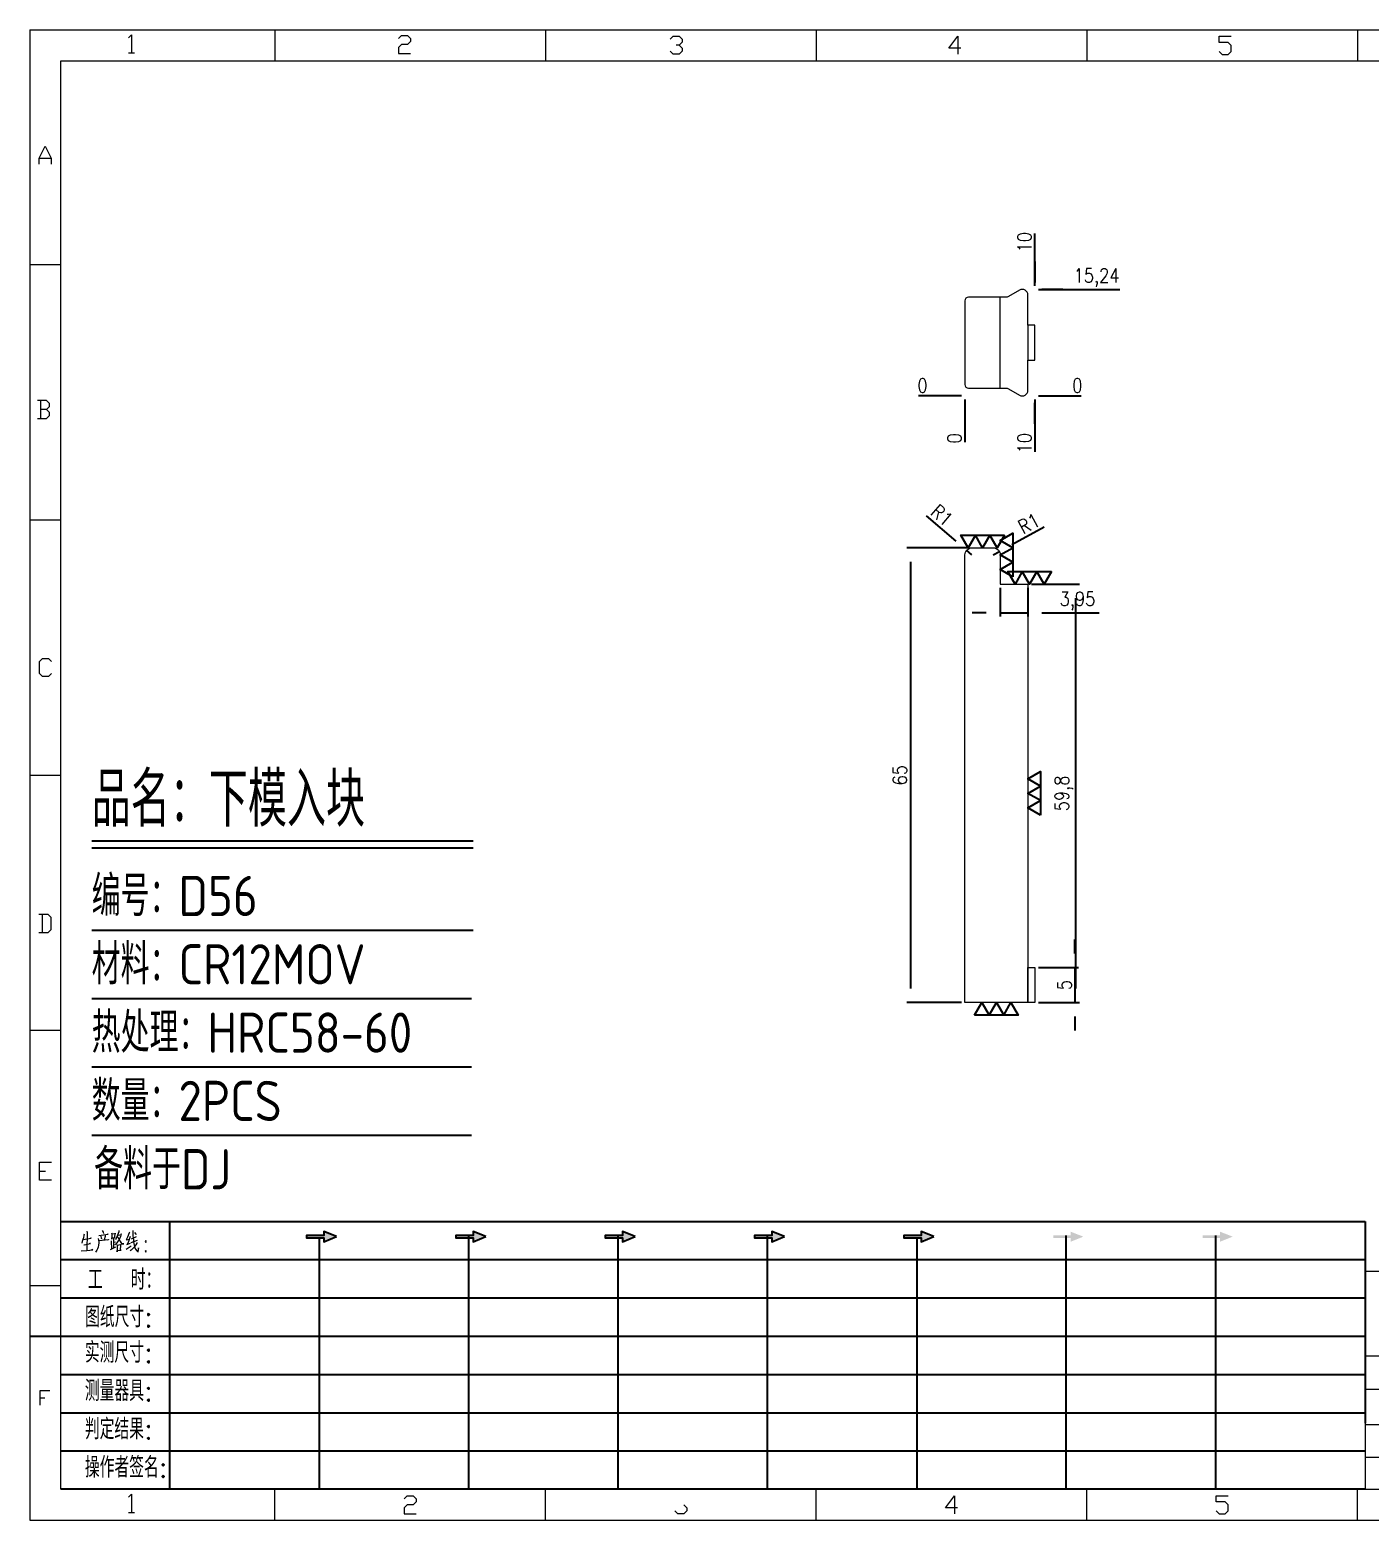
# Model space of a CAD drawing. Header units: millimetres. Extents: x 88508 to 142116, y -5268 to 20283.
# Drawn here: x 113022.8 to 113214.5, y -1151.5 to -938.4 of the extents above; entities that cross this region are included whole.
import ezdxf
from ezdxf.enums import TextEntityAlignment as Align

# ---------------------------------------------------------------- set-up
doc = ezdxf.new("R2010")
doc.units = ezdxf.units.MM
for name, color, linetype in [('DIE_P', 2, 'Continuous'), ('DIM', 4, 'Continuous'), ('LB_P', 2, 'Continuous')]:
    doc.layers.add(name, color=color, linetype=linetype)
doc.styles.add('chinesef_fs', font='simplex.shx', dxfattribs={"bigfont": 'gbcbig.shx'})
doc.styles.add('gbenor', font='gbenor.shx', dxfattribs={"bigfont": 'gbcbig.shx'})
doc.styles.add('GBENOR_', font='gbenor.shx', dxfattribs={"bigfont": 'gbcbig'})
doc.styles.get("Standard").update_dxf_attribs({"font": 'txt.shx', "width": 0.85, "bigfont": 'ctxt.shx'})
doc.styles.add('TXT', font='txt.shx', dxfattribs={"width": 0.8, "bigfont": 'ctxt.shx'})
doc.dimstyles.new('T-2-WX', dxfattribs={"dimtxt": 2, "dimasz": 2, "dimexe": 0.5, "dimexo": 0.5, "dimgap": 0.5, "dimtad": 1, "dimtxsty": 'Standard', "dimblk": 'OPEN30', "dimcen": 0, "dimazin": 3, "dimtfac": 1, "dimtmove": 0, "dimatfit": 3, "dimldrblk": 'OPEN30', "dimlwd": -1, "dimlwe": -1})

# ---------------------------------------------------------------- blocks, each defined once
blk = doc.blocks.new('*D8374')
at = {"layer": 'Defpoints', "color": 0}
for p in [(113156.57, -990.72), (113166.57, -990.72), (113171.57, -990.72)]:
    blk.add_point(p, dxfattribs=at)
at = {"layer": 'DIM', "color": 0, "linetype": 'Continuous'}
blk.add_line((113167.07, -990.72), (113173.2, -990.72), dxfattribs=at)
at = {"layer": 'DIM', "color": 0, "insert": (113172.64, -989.22), "char_height": 2, "attachment_point": 5}
blk.add_mtext('0', dxfattribs=at)
blk = doc.blocks.new('_Open30')
blk = doc.blocks.new('*D8375')
at = {"layer": 'Defpoints', "color": 0}
for p in [(113166.57, -975.48), (113171.57, -975.48), (113156.57, -990.72)]:
    blk.add_point(p, dxfattribs=at)
at = {"layer": 'DIM', "color": 0, "linetype": 'Continuous'}
for p, q in [((113167.07, -975.48), (113170.57, -975.48)), ((113170.57, -975.48), (113167.57, -975.48)), ((113167.57, -975.48), (113178.71, -975.48))]:
    blk.add_line(p, q, dxfattribs=at)
at = {"layer": 'DIM', "color": 0, "insert": (113175.39, -973.79), "char_height": 2, "attachment_point": 5}
blk.add_mtext('15,24', dxfattribs=at)
blk = doc.blocks.new('*D8376')
at = {"layer": 'Defpoints', "color": 0}
for p in [(113151.57, -990.72), (113156.57, -990.72), (113156.57, -990.72)]:
    blk.add_point(p, dxfattribs=at)
at = {"layer": 'DIM', "color": 0, "linetype": 'Continuous'}
blk.add_line((113156.07, -990.72), (113149.94, -990.72), dxfattribs=at)
at = {"layer": 'DIM', "color": 0, "insert": (113150.5, -989.22), "char_height": 2, "attachment_point": 5}
blk.add_mtext('0', dxfattribs=at)
blk = doc.blocks.new('*D8377')
at = {"layer": 'Defpoints', "color": 0}
for p in [(113156.57, -990.72), (113166.57, -990.72), (113166.57, -995.72)]:
    blk.add_point(p, dxfattribs=at)
at = {"layer": 'DIM', "color": 0, "linetype": 'Continuous'}
for p, q in [((113166.57, -991.22), (113166.57, -994.72)), ((113166.57, -994.72), (113166.57, -991.72)), ((113166.57, -991.72), (113166.57, -998.73))]:
    blk.add_line(p, q, dxfattribs=at)
at = {"layer": 'DIM', "color": 0, "insert": (113165.07, -997.47), "char_height": 2, "attachment_point": 5, "rotation": 90}
blk.add_mtext('10', dxfattribs=at)
blk = doc.blocks.new('*D8378')
at = {"layer": 'Defpoints', "color": 0}
for p in [(113156.57, -990.72), (113156.57, -990.72), (113156.57, -995.72)]:
    blk.add_point(p, dxfattribs=at)
at = {"layer": 'DIM', "color": 0, "linetype": 'Continuous'}
blk.add_line((113156.57, -991.22), (113156.57, -997.35), dxfattribs=at)
at = {"layer": 'DIM', "color": 0, "insert": (113155.07, -996.78), "char_height": 2, "attachment_point": 5, "rotation": 90}
blk.add_mtext('0', dxfattribs=at)
blk = doc.blocks.new('*D8379')
at = {"layer": 'Defpoints', "color": 0}
for p in [(113166.57, -970.48), (113166.57, -975.48), (113156.57, -990.72)]:
    blk.add_point(p, dxfattribs=at)
at = {"layer": 'DIM', "color": 0, "linetype": 'Continuous'}
for p, q in [((113166.57, -974.48), (113166.57, -967.47)), ((113166.57, -974.98), (113166.57, -971.48)), ((113166.57, -971.48), (113166.57, -974.48))]:
    blk.add_line(p, q, dxfattribs=at)
at = {"layer": 'DIM', "color": 0, "insert": (113165.07, -968.73), "char_height": 2, "attachment_point": 5, "rotation": 90}
blk.add_mtext('10', dxfattribs=at)
blk = doc.blocks.new('*D8404')
at = {"layer": 'Defpoints', "color": 0}
for p in [(113157.57, -1012.44), (113148.77, -1077.44), (113156.57, -1077.44)]:
    blk.add_point(p, dxfattribs=at)
at = {"layer": 'DIM', "color": 0, "linetype": 'Continuous'}
for p, q in [((113157.07, -1012.44), (113148.27, -1012.44)), ((113148.77, -1014.44), (113148.77, -1075.44)), ((113156.07, -1077.44), (113148.27, -1077.44))]:
    blk.add_line(p, q, dxfattribs=at)
at = {"layer": 'DIM', "color": 0, "insert": (113147.27, -1044.94), "char_height": 2, "attachment_point": 5, "rotation": 90}
blk.add_mtext('65', dxfattribs=at)
blk = doc.blocks.new('*D8405')
at = {"layer": 'Defpoints', "color": 0}
for p in [(113166.57, -1072.44), (113166.57, -1077.44), (113172.3, -1077.44)]:
    blk.add_point(p, dxfattribs=at)
at = {"layer": 'DIM', "color": 0, "linetype": 'Continuous'}
for p, q in [((113172.3, -1070.44), (113172.3, -1068.44)), ((113167.07, -1072.44), (113172.8, -1072.44)), ((113172.3, -1072.44), (113172.3, -1077.44)), ((113167.07, -1077.44), (113172.8, -1077.44)), ((113172.3, -1079.44), (113172.3, -1081.44))]:
    blk.add_line(p, q, dxfattribs=at)
at = {"layer": 'DIM', "color": 0, "insert": (113170.8, -1074.94), "char_height": 2, "attachment_point": 5, "rotation": 90}
blk.add_mtext('5', dxfattribs=at)
blk = doc.blocks.new('*D8406')
at = {"layer": 'Defpoints', "color": 0}
for p in [(113165.57, -1017.64), (113172.43, -1017.64), (113166.57, -1077.44)]:
    blk.add_point(p, dxfattribs=at)
at = {"layer": 'DIM', "color": 0, "linetype": 'Continuous'}
for p, q in [((113166.07, -1017.64), (113172.93, -1017.64)), ((113172.43, -1075.44), (113172.43, -1019.64)), ((113167.07, -1077.44), (113172.93, -1077.44))]:
    blk.add_line(p, q, dxfattribs=at)
at = {"layer": 'DIM', "color": 0, "insert": (113170.74, -1047.54), "char_height": 2, "attachment_point": 5, "rotation": 90}
blk.add_mtext('59,8', dxfattribs=at)
blk = doc.blocks.new('*D8407')
at = {"layer": 'Defpoints', "color": 0}
for p in [(113161.62, -1017.64), (113165.57, -1017.64), (113165.57, -1021.73)]:
    blk.add_point(p, dxfattribs=at)
at = {"layer": 'DIM', "color": 0, "linetype": 'Continuous'}
for p, q in [((113161.62, -1018.14), (113161.62, -1022.23)), ((113165.57, -1018.14), (113165.57, -1022.23)), ((113159.62, -1021.73), (113157.62, -1021.73)), ((113161.62, -1021.73), (113165.57, -1021.73)), ((113167.57, -1021.73), (113175.75, -1021.73))]:
    blk.add_line(p, q, dxfattribs=at)
at = {"layer": 'DIM', "color": 0, "insert": (113172.66, -1020.04), "char_height": 2, "attachment_point": 5}
blk.add_mtext('3,95', dxfattribs=at)
blk = doc.blocks.new('*D8408')
at = {"layer": 'Defpoints', "color": 0}
for p in [(113160.62, -1013.44), (113161.5, -1012.96)]:
    blk.add_point(p, dxfattribs=at)
at = {"layer": 'DIM', "color": 0, "linetype": 'Continuous'}
for p, q in [((113167.89, -1009.49), (113163.26, -1012.01)), ((113160.62, -1013.44), (113161.5, -1012.96))]:
    blk.add_line(p, q, dxfattribs=at)
at = {"layer": 'DIM', "color": 0, "insert": (113165.73, -1008.95), "char_height": 2, "attachment_point": 5, "rotation": 28.4841}
blk.add_mtext('R1', dxfattribs=at)
blk = doc.blocks.new('*D8409')
at = {"layer": 'Defpoints', "color": 0}
for p in [(113156.81, -1012.79), (113157.57, -1013.44)]:
    blk.add_point(p, dxfattribs=at)
at = {"layer": 'DIM', "color": 0, "linetype": 'Continuous'}
for p, q in [((113155.29, -1011.48), (113151.05, -1007.85)), ((113157.57, -1013.44), (113156.81, -1012.79))]:
    blk.add_line(p, q, dxfattribs=at)
at = {"layer": 'DIM', "color": 0, "insert": (113153.27, -1007.77), "char_height": 2, "attachment_point": 5, "rotation": 319.4111}
blk.add_mtext('R1', dxfattribs=at)
blk = doc.blocks.new('U40')
for points in [[(351.8, 337.7), (351.8, 333.2), (367, 339.3), (351.8, 345.3), (351.8, 340.8), (331.2, 340.8), (331.2, 337.7)], [(545.7, 339.3), (530.6, 345.3), (530.6, 340.8), (509.9, 340.8), (509.9, 337.7), (530.6, 337.7), (530.6, 333.2)], [(724.5, 339.3), (709.3, 345.3), (709.3, 340.8), (688.7, 340.8), (688.7, 337.7), (709.3, 337.7), (709.3, 333.2)], [(903.3, 339.3), (888.1, 345.3), (888.1, 340.8), (867.5, 340.8), (867.5, 337.7), (888.1, 337.7), (888.1, 333.2)], [(1082.1, 339.3), (1066.9, 345.3), (1066.9, 340.8), (1046.3, 340.8), (1046.3, 337.7), (1066.9, 337.7), (1066.9, 333.2)], [(1245.7, 337.7), (1245.7, 333.2), (1260.9, 339.3), (1245.7, 345.3), (1245.7, 340.8), (1225.1, 340.8), (1225.1, 337.7)], [(1424.5, 337.7), (1424.5, 333.2), (1439.7, 339.3), (1424.5, 345.3), (1424.5, 340.8), (1403.8, 340.8), (1403.8, 337.7)]]:
    blk.add_hatch(color=3).paths.add_polyline_path(points)
at = {"color": 254, "lineweight": 18}
for p, q in [((0, 1783.5), (0, 0)), ((0, 1783.5), (2530.2, 1783.5)), ((941.1, 1783.5), (941.1, 1746.5)), ((1265.1, 1783.5), (1265.1, 1746.5)), ((1589.1, 1783.5), (1589.1, 1746.5)), ((37, 37), (37, 1746.5)), ((37, 1746.5), (2493.2, 1746.5)), ((0, 1502.7), (37, 1502.7)), ((0, 1197.2), (37, 1197.2)), ((0, 891.7), (37, 891.7)), ((0, 586.3), (37, 586.3)), ((1598.1, 298), (2493.2, 298)), ((0, 280.8), (37, 280.8)), ((1598.2, 196.6), (2493.2, 196.6)), ((2493.2, 156.4), (1598.2, 156.4)), ((2493.2, 114.1), (1598.2, 114.1)), ((2493.2, 75), (1598.2, 75)), ((37, 37), (2493.2, 37)), ((941.1, 0), (941.1, 37)), ((1265.1, 0), (1265.1, 37)), ((1589.1, 0), (1589.1, 37)), ((0, 0), (2530.2, 0))]:
    blk.add_line(p, q, dxfattribs=at)
at = {"color": 254, "linetype": 'Continuous', "lineweight": 18}
for p, q in [((293.1, 1783.5), (293.1, 1746.5)), ((617.1, 1783.5), (617.1, 1746.5)), ((1598.1, 298), (1598.1, 37)), ((1598.2, 298), (1598.2, 37)), ((293.1, 0), (293.1, 37)), ((617.1, 0), (617.1, 37))]:
    blk.add_line(p, q, dxfattribs=at)
for p, q in [((38, 357.6), (1598.2, 357.6)), ((1598.2, 357.6), (1598.2, 116.2)), ((38, 311.8), (1598.2, 311.8)), ((37.1, 266), (1598.2, 266)), ((0.1, 220.2), (1598.2, 220.2)), ((37.1, 174.4), (1598.2, 174.4)), ((37.1, 128.6), (1598.2, 128.6)), ((37.1, 82.8), (1598.2, 82.8))]:
    blk.add_line(p, q)
at = {"color": 254}
for p, q in [((167.8, 37), (167.8, 357.6)), ((525.5, 37), (525.5, 340.8)), ((704.3, 37), (704.3, 340.8)), ((883.1, 37), (883.1, 340.8)), ((1240.6, 37), (1240.6, 340.8)), ((1419.4, 37), (1419.4, 340.8)), ((346.7, 37), (346.7, 337.9)), ((1061.9, 37), (1061.9, 337.7)), ((1598.2, 37), (38, 37))]:
    blk.add_line(p, q, dxfattribs=at)
at = {"color": 92, "lineweight": 18}
for points in [[(118.3, 1773.7), (121.9, 1777.3), (121.9, 1755.8)], [(441.4, 1773.1), (445, 1776.7), (452.2, 1776.7), (455.8, 1773.1), (455.8, 1769.5), (452.2, 1765.9), (445, 1765.9), (441.4, 1762.3), (441.4, 1755.1), (455.8, 1755.1)], [(766.4, 1772.4), (770, 1776), (777.2, 1776), (780.8, 1772.4), (780.8, 1768.8), (777.2, 1765.2), (773.6, 1765.2)], [(1114.4, 1761.4), (1100, 1761.4), (1110.8, 1775.8), (1110.8, 1754.2)], [(1423.4, 1757.7), (1427, 1754.1), (1434.2, 1754.1), (1437.8, 1757.7), (1437.8, 1764.9), (1434.2, 1768.5), (1423.4, 1768.5), (1423.4, 1775.7), (1437.8, 1775.7)], [(118.3, 1755.8), (125.5, 1755.8)], [(777.2, 1765.2), (780.8, 1761.6), (780.8, 1758), (777.2, 1754.4), (770, 1754.4), (766.4, 1758)], [(11.1, 1622.8), (11.1, 1630), (18.3, 1644.4), (25.5, 1630), (25.5, 1622.8)], [(11.1, 1630), (25.5, 1630)], [(20, 1329), (23.6, 1332.6), (23.6, 1336.2), (20, 1339.8), (9.2, 1339.8)], [(12.8, 1339.8), (12.8, 1318.2)], [(9.2, 1318.2), (20, 1318.2), (23.6, 1321.8), (23.6, 1325.4), (20, 1329), (12.8, 1329)], [(26.1, 1013.2), (22.5, 1009.6), (15.3, 1009.6), (11.7, 1013.2), (11.7, 1027.6), (15.3, 1031.2), (22.5, 1031.2), (26.1, 1027.6)], [(11, 703.2), (21.8, 703.2), (25.4, 706.8), (25.4, 721.2), (21.8, 724.8), (11, 724.8)], [(14.6, 724.8), (14.6, 703.2)], [(26.1, 407), (11.7, 407), (11.7, 428.6), (26.1, 428.6)], [(11.7, 417.8), (18.9, 417.8)], [(12.3, 137.7), (12.3, 155), (23.8, 155)], [(12.3, 146.4), (18.1, 146.4)], [(118.3, 27.4), (121.9, 31), (121.9, 9.4)], [(447.9, 25.7), (451.5, 29.3), (458.7, 29.3), (462.3, 25.7), (462.3, 22.1), (458.7, 18.5), (451.5, 18.5), (447.9, 14.9), (447.9, 7.7), (462.3, 7.7)], [(782.7, 18.5), (786.3, 14.9), (786.3, 11.3), (782.7, 7.7), (775.5, 7.7), (771.9, 11.3)], [(1110.3, 14.9), (1095.9, 14.9), (1106.7, 29.3), (1106.7, 7.7)], [(1419.9, 11.3), (1423.5, 7.7), (1430.7, 7.7), (1434.3, 11.3), (1434.3, 18.5), (1430.7, 22.1), (1419.9, 22.1), (1419.9, 29.3), (1434.3, 29.3)], [(118.3, 9.4), (125.5, 9.4)]]:
    blk.add_lwpolyline(points, dxfattribs=at)
at = {"color": 92, "lineweight": 0}
for points in [[(65, 342.2), (64.8, 341), (64.1, 337.9), (63.6, 335.7), (62.8, 333.5), (62.1, 331.4)], [(68.4, 345.9), (68.7, 344.4), (68.1, 322.9)], [(82.6, 340.8), (93.7, 342.2), (93.3, 342.4), (92.4, 342)], [(86.1, 336.1), (86, 337.5), (85.3, 339.8)], [(86.7, 346.7), (87.9, 344.6), (88.3, 343)], [(90.3, 341), (90.4, 339.6), (89.1, 335.3)], [(97.8, 344), (98.1, 342.6), (98.1, 340.8), (98.1, 337.9), (98.1, 336.3), (98.2, 337.7), (102.1, 338.3), (101.8, 338.3), (102.1, 343.6), (102.1, 343.2), (102.1, 342.8), (98.2, 342.2)], [(105.5, 341.2), (105.9, 341), (109.6, 341.8), (109.3, 342.6), (108.5, 339.6), (107.6, 337.3), (106.9, 335.9), (105.9, 334.3), (104.3, 332), (103.1, 330.4), (101.9, 329.4)], [(106.6, 346.5), (106.5, 345.2), (105.1, 341.2), (104.2, 338.9), (103.1, 336.3), (102.6, 335.5)], [(104.9, 339.1), (105.3, 338.7), (107, 335.7), (108.6, 333.3), (109.9, 331.2), (110.3, 330.8), (112.6, 330.8), (110.2, 331.2), (109, 332.6)], [(119.3, 344.8), (119.1, 343.8), (116.8, 338.5), (115.4, 335.5), (119.3, 336.3)], [(120.3, 339.4), (118.1, 333.5), (116.4, 330), (116.1, 329.8), (120.5, 331.4)], [(121.7, 336.7), (127.7, 339.6)], [(123.4, 346.5), (123.5, 345.4), (123.5, 340.8), (123.8, 337.3), (124, 335.3), (124.2, 333.1), (124.5, 331), (124.8, 329), (125.2, 327.4), (125.9, 325.7), (126.9, 323.9), (127.9, 322.7), (128.9, 321.7), (129.6, 321.3), (129.9, 326.1), (129.4, 321.5)], [(127.7, 341.6), (127.2, 342.4), (125.7, 344.2)], [(61.4, 322.3), (68.2, 322.9), (75.3, 323.7), (74.9, 323.9), (73.8, 323.5)], [(63.8, 335.9), (73.4, 337.5), (73.1, 337.7), (72.5, 337.3)], [(64.5, 329.6), (64.8, 329.6), (65.1, 329.6), (72.5, 331), (71.9, 331), (70.9, 330.8)], [(82.6, 335.1), (82.6, 331.8), (82.3, 329), (81.9, 326.8), (81.2, 324.9), (80.3, 323.1), (79.6, 321.9), (78.8, 320.9)], [(93.3, 335.5), (94.1, 335.7), (94.3, 335.5), (82.6, 334.3), (82.6, 335.1), (82.2, 336.9)], [(96.5, 323.9), (102.8, 327.2)], [(97.2, 334.3), (97.5, 333.5), (97.7, 324.7)], [(100.2, 337.9), (100.1, 325.9)], [(100.2, 332.6), (102.4, 333.1)], [(104.2, 330), (104.5, 329), (104.5, 321.1), (104.3, 322.1), (104.5, 322.7), (109.2, 323.1), (108.6, 323.1), (109, 329.2), (109, 330), (109.3, 329.4), (108.6, 329.4), (104.6, 328.8)], [(115.3, 324.3), (121.5, 328.2)], [(128.2, 332.4), (128.1, 331.6), (126.9, 329.6), (125.8, 328), (124.5, 326.3), (123, 324.7), (121.4, 323.3), (120.1, 322.3)], [(121.4, 332.2), (128.8, 335.1)]]:
    blk.add_lwpolyline(points, dxfattribs=at)
for points in [[(367, 339.3), (351.8, 345.3), (351.8, 340.8), (331.2, 340.8), (331.2, 337.7), (351.8, 337.7), (351.8, 333.2), (367, 339.3)], [(545.7, 339.3), (530.6, 345.3), (530.6, 340.8), (509.9, 340.8), (509.9, 337.7), (530.6, 337.7), (530.6, 333.2), (545.7, 339.3)], [(724.5, 339.3), (709.3, 345.3), (709.3, 340.8), (688.7, 340.8), (688.7, 337.7), (709.3, 337.7), (709.3, 333.2), (724.5, 339.3)], [(903.3, 339.3), (888.1, 345.3), (888.1, 340.8), (867.5, 340.8), (867.5, 337.7), (888.1, 337.7), (888.1, 333.2), (903.3, 339.3)], [(1082.1, 339.3), (1066.9, 345.3), (1066.9, 340.8), (1046.3, 340.8), (1046.3, 337.7), (1066.9, 337.7), (1066.9, 333.2), (1082.1, 339.3)]]:
    blk.add_lwpolyline(points)
for points in [[(138.7, 332.4), (139.4, 333.5), (138.7, 334.5), (138, 333.5)], [(138.7, 320.9), (139.4, 321.9), (138.7, 322.9), (138, 321.9)]]:
    blk.add_lwpolyline(points, close=True, dxfattribs=at)
at = {"color": 3, "style": 'chinesef_fs'}
for s, p in [('工  时：', (69.5, 275.7)), ('图纸尺寸:', (66.2, 230.9)), ('实测尺寸:', (65.9, 188.4)), ('测量器具:', (65.9, 142.6)), ('判定结果:', (65.9, 96.8)), ('操作者签名:', (65.9, 51))]:
    blk.add_text(s, height=24.57, dxfattribs=at).set_placement(p)
at = {"lineweight": 18, "style": 'GBENOR_'}
blk.add_attdef('文档路径', (2126, 386.9), '', height=17.8, dxfattribs=at)
at = {"lineweight": 20, "style": 'TXT'}
for tag, height, p in [('18-**-**', 16.3, (1866.6, 256.2)), ('客户名称', 16.1, (1741.1, 134, 0)), ('料厚:', 16.1, (1741.3, 93.2, 0))]:
    blk.add_attdef(tag, text='', height=height, dxfattribs=at).set_placement(p, align=Align.MIDDLE)
for tag, p, height in [('88888', (1850.9, 207.5), 14.9), ('材质:', (1691.2, 168, 0), 16.1), ('核准', (1869.4, 127.5, 0), 16.1), ('设计', (1868.8, 88.3, 0), 16.1), ('绘图', (1868.2, 49.1, 0), 16.1)]:
    blk.add_attdef(tag, p, '', height=height, dxfattribs=at)
for tag, p, height, width in [('3', (2234.7, 206.9), 15.8, 0.7), ('4', (2234.7, 167.4), 15.8, 0.7), ('核准日期', (2041.1, 124.2, 0), 16.1, 0.68), ('设计日期', (2041.1, 84.5, 0), 16.1, 0.68), ('1', (2251.9, 85.9), 14.6, 0.7), ('绘图日期', (2040.9, 46.4, 0), 16.1, 0.68), ('2', (2235, 49.2), 14.6, 0.7)]:
    blk.add_attdef(tag, p, '', height=height, dxfattribs=dict(at, width=width))

msp = doc.modelspace()

# ---------------------------------------------------------------- linework, layer by layer
at = {"layer": 'DIE_P', "color": 4, "linetype": 'Continuous'}
for points in [[(113162.213, -1010.636), (113161.173, -1012.436), (113160.134, -1010.636), (113159.095, -1012.436), (113158.056, -1010.636), (113157.016, -1012.436), (113155.977, -1010.636), (113162.213, -1010.636)], [(113163.42, -1016.575), (113161.62, -1015.536), (113163.42, -1014.497), (113161.62, -1013.457), (113163.42, -1012.418), (113161.62, -1011.379), (113163.42, -1010.34), (113163.42, -1016.575)], [(113168.926, -1015.836), (113167.886, -1017.636), (113166.847, -1015.836), (113165.808, -1017.636), (113164.769, -1015.836), (113163.729, -1017.636), (113162.69, -1015.836), (113168.926, -1015.836)], [(113167.37, -1050.653), (113165.57, -1049.614), (113167.37, -1048.575), (113165.57, -1047.536), (113167.37, -1046.497), (113165.57, -1045.457), (113167.37, -1044.418), (113167.37, -1050.653)], [(113157.952, -1079.236), (113158.991, -1077.436), (113160.031, -1079.236), (113161.07, -1077.436), (113162.109, -1079.236), (113163.148, -1077.436), (113164.188, -1079.236), (113157.952, -1079.236)]]:
    msp.add_lwpolyline(points, close=True, dxfattribs=at)
at = {"layer": 'DIM', "color": 4, "linetype": 'Continuous', "lineweight": 25}
for p, q in [((113031.692, -1054.306), (113086.253, -1054.306)), ((113031.692, -1055.311), (113086.253, -1055.311)), ((113031.692, -1067.09), (113086.253, -1067.09)), ((113031.692, -1076.859), (113086.016, -1076.859)), ((113031.692, -1086.627), (113086.016, -1086.627)), ((113031.692, -1096.395), (113086.016, -1096.395))]:
    msp.add_line(p, q, dxfattribs=at)
at = {"layer": 'LB_P', "linetype": 'Continuous', "lineweight": 15}
msp.add_line((113165.57, -980.601), (113165.57, -985.601), dxfattribs=at)
msp.add_lwpolyline([(113165.57, -980.601), (113165.57, -976.283, 0.5773503), (113164.37, -975.59), (113162.805, -976.494, -0.1316525), (113162.405, -976.601), (113157.07, -976.601, 0.4142136), (113156.57, -977.101), (113156.57, -989.101, 0.4142136), (113157.07, -989.601), (113162.405, -989.601, -0.1316525), (113162.805, -989.708), (113164.37, -990.611, 0.5773503), (113165.57, -989.918), (113165.57, -985.601), (113166.57, -985.601), (113166.57, -980.601)], format="xyb", close=True, dxfattribs=at)
msp.add_lwpolyline([(113161.62, -989.601), (113161.62, -976.601)], dxfattribs=at)
at = {"layer": 'LB_P', "lineweight": 15}
msp.add_lwpolyline([(113165.57, -1017.636), (113165.57, -1077.436), (113156.57, -1077.436), (113156.57, -1013.436, -0.4142136), (113157.57, -1012.436), (113160.62, -1012.436, -0.4142136), (113161.62, -1013.436), (113161.62, -1017.636)], format="xyb", close=True, dxfattribs=at)
at = {"layer": 'LB_P', "color": 2, "lineweight": 15}
msp.add_lwpolyline([(113165.57, -1072.436), (113166.57, -1072.436), (113166.57, -1077.436), (113165.57, -1077.436)], close=True, dxfattribs=at)

# ---------------------------------------------------------------- block references
at = {"ltscale": 3, "xscale": 0.1194769475321192, "yscale": 0.1194769475321192, "zscale": 0.1194769475321192}
msp.add_blockref('U40', (113022.841, -1151.456), dxfattribs=at)

# ---------------------------------------------------------------- texts
at = {"layer": 'DIM', "color": 3, "linetype": 'Continuous', "lineweight": 25, "style": 'gbenor'}
for s, height, p in [('品名：下模入块', 7.7571, (113031.692, -1052.294)), ('编号：D56', 5.746, (113031.692, -1065.079)), ('材料：CR12MOV', 5.746, (113031.692, -1074.848)), ('热处理：HRC58-60', 5.74601, (113031.692, -1084.616)), ('数量：2PCS', 5.746, (113031.692, -1094.384)), ('备料于DJ', 5.746, (113032.042, -1104.152))]:
    msp.add_text(s, height=height, dxfattribs=at).set_placement(p)

# ---------------------------------------------------------------- dimensions: what is measured, and where the dimension line sits
at = {"layer": 'DIM', "color": 4, "linetype": 'Continuous'}
for feature_location, offset, dtype, origin, picture, middle in [((113166.57, -975.483), (0, 5), 1, (113156.57, -990.718), '*D8379', (113165.07, -968.728)), ((113166.5698, -975.4832), (5, -0.0001), 0, (113156.5698, -990.7183), '*D8375', (113175.3889, -973.7928)), ((113156.569829393, -990.718251812), (-5, 0), 0, (113156.569829393, -990.718251812), '*D8376', (113150.503162726, -989.218251812)), ((113166.569829403, -990.718251812), (5, 0), 0, (113156.569829393, -990.718251812), '*D8374', (113172.636496069, -989.218251812)), ((113156.569829393, -990.718251812), (0, -5), 1, (113156.569829393, -990.718251812), '*D8378', (113155.069829393, -996.784918479)), ((113166.57, -990.718), (0, -5), 1, (113156.57, -990.718), '*D8377', (113165.07, -997.473))]:
    dim = msp.add_ordinate_dim(feature_location=feature_location, offset=offset, dtype=dtype, origin=origin, dimstyle='T-2-WX', dxfattribs=at)
    dim.commit()
    dim.dimension.update_dxf_attribs({"geometry": picture, "text_midpoint": middle})
dim = msp.add_radius_dim(center=(113157.57, -1013.436), mpoint=(113156.81, -1012.785), dimstyle='T-2-WX', dxfattribs=at)
dim.commit()
dim.dimension.update_dxf_attribs({"geometry": '*D8409', "text_midpoint": (113152.289, -1008.911), "dimtype": 164})
dim = msp.add_radius_dim(center=(113160.62, -1013.436), mpoint=(113161.499, -1012.959), dimstyle='T-2-WX', dxfattribs=at)
dim.commit()
dim.dimension.update_dxf_attribs({"geometry": '*D8408', "text_midpoint": (113165.735, -1008.954)})
for base, p1, p2, picture, middle in [((113148.774, -1077.436), (113157.57, -1012.436), (113156.57, -1077.436), '*D8404', (113147.274, -1044.936)), ((113172.428, -1017.636), (113166.57, -1077.436), (113165.57, -1017.636), '*D8406', (113170.737, -1047.536)), ((113172.295, -1077.436), (113166.57, -1072.436), (113166.57, -1077.436), '*D8405', (113170.795, -1074.936))]:
    dim = msp.add_linear_dim(base=base, p1=p1, p2=p2, angle=90, dimstyle='T-2-WX', dxfattribs=at)
    dim.commit()
    dim.dimension.update_dxf_attribs({"geometry": picture, "text_midpoint": middle})
dim = msp.add_linear_dim(base=(113165.57, -1021.733), p1=(113161.62, -1017.636), p2=(113165.57, -1017.636), dimstyle='T-2-WX', dxfattribs=at)
dim.commit()
dim.dimension.update_dxf_attribs({"geometry": '*D8407', "text_midpoint": (113172.66, -1020.043)})

doc.saveas('drawing.dxf')
